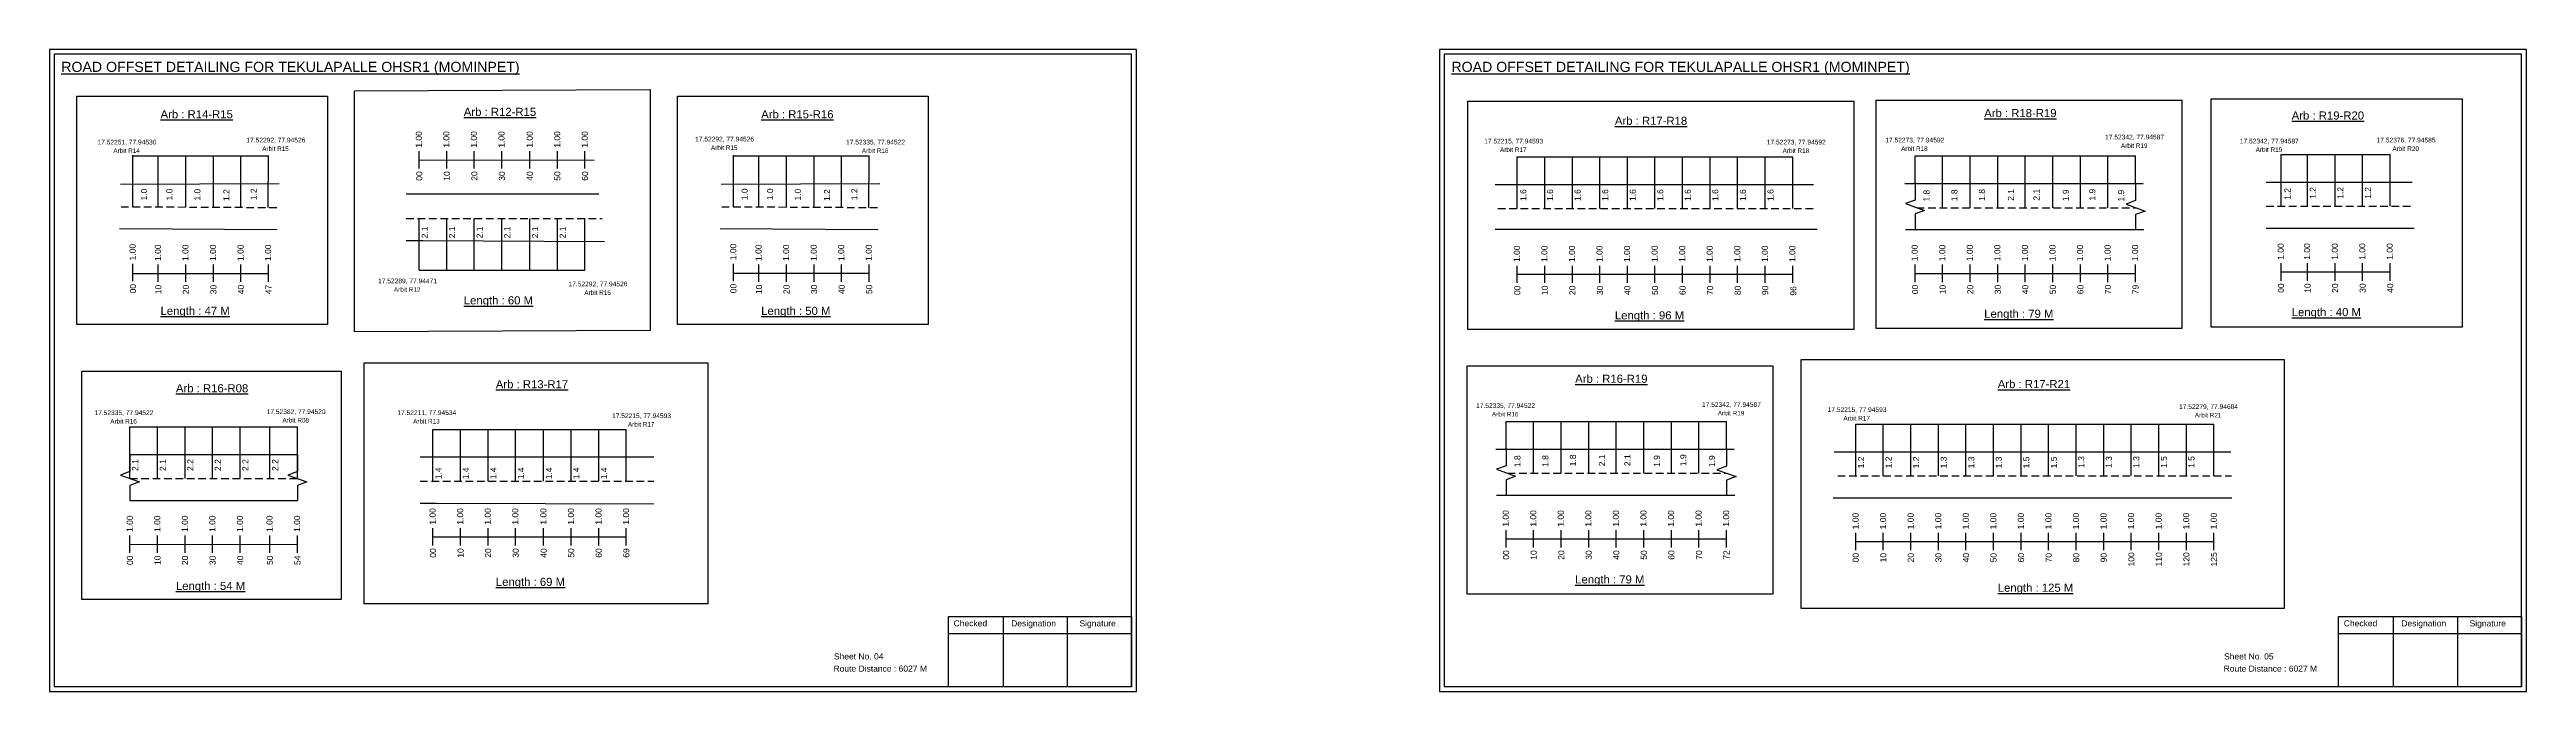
# Model space of a CAD drawing. Header units: inches. Extents: x 1972 to 9977, y 79 to 2755.
# Drawn here: x 8043 to 9265, y 2338 to 2655 of the extents above; entities that cross this region are included whole.
import ezdxf

# ---------------------------------------------------------------- set-up
doc = ezdxf.new("R2010")
doc.units = ezdxf.units.IN
doc.header["$MEASUREMENT"] = 0
doc.linetypes.add('DASHED2', pattern=[0.375, 0.25, -0.125])
for name, color, linetype in [('PDF_Geometry', 7, 'Continuous'), ('PDF_Text', 5, 'Continuous'), ('pipe', 5, 'Continuous')]:
    doc.layers.add(name, color=color, linetype=linetype)
doc.styles.add('PDF Arial', font='arial.ttf')
doc.styles.get("Standard").update_dxf_attribs({"font": 'arial.ttf'})

msp = doc.modelspace()

# ---------------------------------------------------------------- linework, layer by layer
at = {"color": 217, "true_color": 0x93278f}
for p, q in [((8225.3, 2595.8), (8225.3, 2604.4)), ((8238.9, 2595.8), (8238.9, 2604.4)), ((8252.5, 2595.8), (8252.5, 2604.4)), ((8266.1, 2595.8), (8266.1, 2604.4)), ((8279.9, 2595.8), (8279.9, 2604.4)), ((8293.5, 2595.8), (8293.5, 2604.4)), ((8307.1, 2595.8), (8307.1, 2604.4)), ((8225.3, 2600.1), (8311.6, 2599.9)), ((8084, 2540.2), (8084, 2548.8)), ((8084, 2544.1), (8150.9, 2544.1)), ((8096.5, 2539.9), (8096.5, 2548.4)), ((8110.1, 2539.9), (8110.1, 2548.4)), ((8123.7, 2539.9), (8123.7, 2548.4)), ((8137.3, 2539.9), (8137.3, 2548.4)), ((8150.9, 2539.9), (8150.9, 2548.4)), ((8380.5, 2540.3), (8380.5, 2548.8)), ((8380.5, 2544.2), (8447.4, 2544.2)), ((8393, 2539.9), (8393, 2548.4)), ((8406.6, 2539.9), (8406.6, 2548.4)), ((8420.2, 2539.9), (8420.2, 2548.4)), ((8433.8, 2539.9), (8433.8, 2548.4)), ((8447.4, 2539.9), (8447.4, 2548.4)), ((8767.3, 2539.4), (8767.3, 2547.9)), ((8767.3, 2543.7), (8903.3, 2543.7)), ((8780.9, 2539.4), (8780.9, 2547.9)), ((8794.5, 2539.4), (8794.5, 2547.9)), ((8808.1, 2539.4), (8808.1, 2547.9)), ((8821.7, 2539.4), (8821.7, 2547.9)), ((8835.3, 2539.4), (8835.3, 2547.9)), ((8848.9, 2539.4), (8848.9, 2547.9)), ((8862.5, 2539.4), (8862.5, 2547.9)), ((8876.1, 2539.4), (8876.1, 2547.9)), ((8889.7, 2539.4), (8889.7, 2547.9)), ((8903.3, 2539.4), (8903.3, 2547.9)), ((8963.7, 2539.8), (8963.7, 2548.4)), ((8963.7, 2544.1), (9072.5, 2544.1)), ((8977.3, 2539.8), (8977.3, 2548.4)), ((8990.9, 2539.8), (8990.9, 2548.4)), ((9004.5, 2539.8), (9004.5, 2548.4)), ((9018.1, 2539.8), (9018.1, 2548.4)), ((9031.7, 2539.8), (9031.7, 2548.4)), ((9045.3, 2539.8), (9045.3, 2548.4)), ((9058.9, 2539.8), (9058.9, 2548.4)), ((9072.5, 2539.8), (9072.5, 2548.4)), ((9144.4, 2540.5), (9144.4, 2549.1)), ((9144.4, 2544.8), (9198.2, 2544.8)), ((9157.4, 2540.5), (9157.4, 2549.1)), ((9171, 2540.5), (9171, 2549.1)), ((9184.6, 2540.5), (9184.6, 2549.1)), ((9198.2, 2540.5), (9198.2, 2549.1)), ((8082.5, 2406.2), (8082.5, 2414.7)), ((8082.5, 2410.4), (8165.2, 2410.5)), ((8096.1, 2406.2), (8096.1, 2414.7)), ((8109.7, 2406.2), (8109.7, 2414.7)), ((8123.3, 2406.2), (8123.3, 2414.7)), ((8136.9, 2406.2), (8136.9, 2414.7)), ((8151.6, 2406.2), (8151.6, 2414.7)), ((8165.2, 2406.2), (8165.2, 2414.7)), ((8232.1, 2409.8), (8232.1, 2418.3)), ((8232.1, 2414.1), (8327.5, 2414.1)), ((8245.7, 2409.8), (8245.7, 2418.3)), ((8259.3, 2409.8), (8259.3, 2418.3)), ((8272.9, 2409.8), (8272.9, 2418.3)), ((8286.7, 2409.8), (8286.7, 2418.3)), ((8300.3, 2409.8), (8300.3, 2418.3)), ((8313.9, 2409.8), (8313.9, 2418.3)), ((8327.5, 2409.8), (8327.5, 2418.3)), ((8761.8, 2408.8), (8761.8, 2417.4)), ((8761.8, 2413.1), (8870.6, 2413.1)), ((8775.4, 2408.8), (8775.4, 2417.4)), ((8789, 2408.8), (8789, 2417.4)), ((8802.6, 2408.8), (8802.6, 2417.4)), ((8816.2, 2408.8), (8816.2, 2417.4)), ((8829.8, 2408.8), (8829.8, 2417.4)), ((8843.4, 2408.8), (8843.4, 2417.4)), ((8857, 2408.8), (8857, 2417.4)), ((8870.6, 2408.8), (8870.6, 2417.4)), ((8934.4, 2407.5), (8934.4, 2416.1)), ((8934.4, 2411.8), (9111.2, 2411.8)), ((8948, 2407.5), (8948, 2416.1)), ((8961.6, 2407.5), (8961.6, 2416.1)), ((8975.2, 2407.5), (8975.2, 2416.1)), ((8988.8, 2407.5), (8988.8, 2416.1)), ((9002.4, 2407.5), (9002.4, 2416.1)), ((9016, 2407.5), (9016, 2416.1)), ((9029.6, 2407.5), (9029.6, 2416.1)), ((9043.2, 2407.5), (9043.2, 2416.1)), ((9056.8, 2407.5), (9056.8, 2416.1)), ((9070.4, 2407.5), (9070.4, 2416.1)), ((9084, 2407.5), (9084, 2416.1)), ((9097.6, 2407.5), (9097.6, 2416.1)), ((9111.2, 2407.5), (9111.2, 2416.1))]:
    msp.add_line(p, q, dxfattribs=at)
for p, q in [((8084, 2576.9), (8084, 2602.4)), ((8096.5, 2576.8), (8096.5, 2602.1)), ((8110.1, 2576.8), (8110.1, 2602.1)), ((8123.7, 2576.8), (8123.7, 2602.1)), ((8137.3, 2576.6), (8137.3, 2602.1)), ((8150.7, 2576.6), (8150.9, 2602.1)), ((8380.5, 2576.9), (8380.5, 2602.4)), ((8393, 2576.8), (8393, 2602.1)), ((8406.6, 2576.8), (8406.6, 2602.1)), ((8420.2, 2576.8), (8420.2, 2602.1)), ((8433.8, 2576.6), (8433.8, 2602.1)), ((8447.2, 2576.6), (8447.4, 2602.1)), ((8767.3, 2576.1), (8767.3, 2601.6)), ((8780.9, 2576.1), (8780.9, 2601.6)), ((8794.5, 2576.1), (8794.5, 2601.6)), ((8808.1, 2576.1), (8808.1, 2601.6)), ((8821.7, 2576.1), (8821.7, 2601.6)), ((8835.3, 2576.1), (8835.3, 2601.6)), ((8848.9, 2576.1), (8848.9, 2601.6)), ((8862.5, 2576.1), (8862.5, 2601.6)), ((8876.1, 2576.1), (8876.1, 2601.6)), ((8889.7, 2576.1), (8889.7, 2601.6)), ((8903.3, 2576.1), (8903.3, 2601.6)), ((8963.7, 2588.4), (8963.7, 2602.1)), ((8977.3, 2576.5), (8977.3, 2602.1)), ((8990.9, 2576.5), (8990.9, 2602.1)), ((9004.5, 2576.5), (9004.5, 2602.1)), ((9018.1, 2576.5), (9018.1, 2602.1)), ((9031.7, 2576.5), (9031.7, 2602.1)), ((9045.3, 2576.5), (9045.3, 2602.1)), ((9058.9, 2576.5), (9058.9, 2602.1)), ((9072.5, 2588.4), (9072.5, 2602.1)), ((9144.4, 2577.2), (9144.4, 2602.7)), ((9157.4, 2577.2), (9157.4, 2602.7)), ((9171, 2577.2), (9171, 2602.7)), ((9184.6, 2577.2), (9184.6, 2602.7)), ((9198.2, 2577.2), (9198.2, 2602.7)), ((8077.8, 2588.1), (8156.2, 2588.4)), ((8313.9, 2583.1), (8218.9, 2583.1)), ((8374.3, 2588.1), (8452.6, 2588.5)), ((8756.4, 2588), (8913.6, 2588)), ((8958.7, 2588.4), (9076.3, 2588.5)), ((9137, 2589.1), (9209, 2589.1)), ((8225.3, 2545.7), (8225.3, 2571.2)), ((8238.9, 2545.7), (8238.9, 2571.2)), ((8252.5, 2545.7), (8252.5, 2571.2)), ((8266.1, 2545.7), (8266.1, 2571.2)), ((8279.9, 2545.7), (8279.9, 2571.2)), ((8293.5, 2545.7), (8293.5, 2571.2)), ((8307.1, 2545.7), (8307.1, 2571.2)), ((8077.4, 2566.2), (8155.2, 2565.8)), ((8218.9, 2560.4), (8227, 2560.4)), ((8227, 2560.4), (8316.8, 2559.9)), ((8373.9, 2566.2), (8451.6, 2565.8)), ((8915.4, 2565.8), (8756.4, 2565.8)), ((8958.9, 2565.7), (9076.6, 2565.7)), ((9137, 2566.4), (9210, 2566.4)), ((8761.8, 2457.4), (8761.8, 2471)), ((8775.4, 2445.5), (8775.4, 2471)), ((8789, 2445.5), (8789, 2471)), ((8802.6, 2445.5), (8802.6, 2471)), ((8816.2, 2445.5), (8816.2, 2471)), ((8829.8, 2445.5), (8829.8, 2471)), ((8843.4, 2445.5), (8843.4, 2471)), ((8857, 2445.5), (8857, 2471)), ((8870.6, 2457.4), (8870.6, 2471)), ((9056.8, 2444.4), (9056.8, 2469.9)), ((9070.4, 2444.4), (9070.4, 2469.9)), ((9084, 2444.4), (9084, 2469.9)), ((9097.6, 2444.4), (9097.6, 2469.9)), ((8082.5, 2442.9), (8082.5, 2468.4)), ((8096.1, 2442.9), (8096.1, 2468.4)), ((8109.7, 2442.9), (8109.7, 2468.4)), ((8123.3, 2442.9), (8123.3, 2468.4)), ((8136.9, 2442.9), (8136.9, 2468.4)), ((8151.6, 2442.9), (8151.6, 2468.4)), ((8165.2, 2442.9), (8165.2, 2468.4)), ((8232.1, 2441.5), (8232.1, 2467)), ((8245.7, 2441.5), (8245.7, 2467)), ((8259.3, 2441.5), (8259.3, 2467)), ((8272.9, 2441.5), (8272.9, 2467)), ((8286.7, 2441.5), (8286.7, 2467)), ((8300.3, 2441.5), (8300.3, 2467)), ((8313.9, 2441.5), (8313.9, 2467)), ((8327.5, 2441.5), (8327.5, 2467)), ((8934.4, 2444.2), (8934.4, 2469.7)), ((8948, 2444.2), (8948, 2469.7)), ((8961.6, 2444.2), (8961.6, 2469.7)), ((8975.2, 2444.2), (8975.2, 2469.7)), ((8988.8, 2444.2), (8988.8, 2469.7)), ((9002.4, 2444.2), (9002.4, 2469.7)), ((9016, 2444.2), (9016, 2469.7)), ((9029.6, 2444.2), (9029.6, 2469.7)), ((9043.2, 2444.2), (9043.2, 2469.7)), ((9111.2, 2444.2), (9111.2, 2469.7)), ((8082.5, 2454.8), (8165.2, 2454.8)), ((8341.1, 2453.4), (8225.7, 2453.4)), ((8756.8, 2457.4), (8874.4, 2457.4)), ((8923.7, 2456.1), (9119.6, 2456.1)), ((8757, 2434.7), (8874.7, 2434.7)), ((8923.2, 2433.4), (9120, 2433.4)), ((8082.5, 2432.1), (8165.2, 2432.1)), ((8225.7, 2430.7), (8233.8, 2430.7)), ((8233.8, 2430.7), (8341.1, 2430.4))]:
    msp.add_line(p, q)
at = {"color": 5}
for p, q in [((8084, 2602.1), (8150.9, 2602.1)), ((8380.5, 2602.1), (8447.4, 2602.1)), ((8767.3, 2601.6), (8903.3, 2601.6)), ((8963.7, 2602.1), (9072.5, 2602.1)), ((9144.4, 2602.7), (9198.2, 2602.7)), ((8225.3, 2545.7), (8307.1, 2545.7)), ((8761.8, 2471), (8870.6, 2471)), ((8082.5, 2468.4), (8165.2, 2468.4)), ((8232.1, 2467), (8327.5, 2467)), ((8934.4, 2469.7), (9111.2, 2469.7))]:
    msp.add_line(p, q, dxfattribs=at)
at = {"linetype": 'DASHED2', "ltscale": 15}
for p, q in [((8078.1, 2577), (8156.4, 2576.6)), ((8218.9, 2571.2), (8315.6, 2571.2)), ((8374.6, 2577), (8452.9, 2576.6)), ((8757.7, 2576.1), (8913.6, 2576.1)), ((8964.5, 2576.5), (9072.5, 2576.5)), ((9137, 2577.2), (9209.5, 2577.2)), ((8762.6, 2445.5), (8870.6, 2445.5)), ((8082.5, 2442.9), (8165.2, 2442.9)), ((8225.7, 2441.5), (8341.1, 2441.5)), ((8925.5, 2444.2), (9119.8, 2444.2))]:
    msp.add_line(p, q, dxfattribs=at)
for points in [[(8056.3, 2631.5), (8180.1, 2631.5), (8180.1, 2518.8), (8056.3, 2518.8)], [(8193.3, 2634.1), (8339.3, 2634.8), (8339.3, 2515.9), (8193.3, 2515.3)], [(8352.8, 2631.5), (8476.6, 2631.5), (8476.6, 2518.8), (8352.8, 2518.8)], [(8742.9, 2629.1), (8933.5, 2629.1), (8933.5, 2516.4), (8742.9, 2516.4)], [(8944.5, 2629.6), (9095.3, 2629.6), (9095.3, 2516.9), (8944.5, 2516.9)], [(9109.9, 2630.2), (9233.7, 2630.2), (9233.7, 2517.5), (9109.9, 2517.5)], [(8058.7, 2495.9), (8186.8, 2495.9), (8186.8, 2383.2), (8058.7, 2383.2)], [(8198.2, 2499.9), (8367.8, 2499.9), (8367.8, 2381), (8198.2, 2381)], [(8742.6, 2498.5), (8893.4, 2498.5), (8893.4, 2385.8), (8742.6, 2385.8)]]:
    msp.add_lwpolyline(points, close=True)
at = {"linetype": 'Continuous'}
for points in [[(8963.7, 2588.7), (8963.7, 2580.3), (8959, 2578.6), (8968.4, 2575.1), (8963.7, 2573.4), (8963.7, 2566)], [(9072.5, 2588.4), (9072.5, 2580), (9067.8, 2578.3), (9077.3, 2574.8), (9072.5, 2573.1), (9072.5, 2565.7)], [(8761.8, 2457.7), (8761.8, 2449.2), (8757.1, 2447.5), (8766.5, 2444.1), (8761.8, 2442.3), (8761.8, 2435)], [(8082.5, 2454.8), (8082.5, 2446.3), (8077.8, 2444.6), (8087.3, 2441.2), (8082.5, 2439.4), (8082.5, 2432.1)], [(8165.2, 2454.8), (8165.2, 2446.3), (8160.4, 2444.6), (8169.9, 2441.2), (8165.2, 2439.4), (8165.2, 2432.1)], [(8870.6, 2457.4), (8870.6, 2449), (8865.9, 2447.2), (8875.4, 2443.8), (8870.6, 2442), (8870.6, 2434.7)]]:
    msp.add_lwpolyline(points, dxfattribs=at)
at = {"layer": 'PDF_Geometry'}
for points in [[(8042.8, 2654.5), (8042.8, 2337.8), (8579.3, 2337.8), (8579.3, 2654.5)], [(8729, 2654.5), (8729, 2337.8), (9265.5, 2337.8), (9265.5, 2654.5)], [(8045.1, 2652.2), (8045.1, 2340.2), (8576.9, 2340.2), (8576.9, 2652.2)], [(8731.3, 2652.2), (8731.3, 2340.2), (9263.1, 2340.2), (9263.1, 2652.2)]]:
    msp.add_lwpolyline(points, close=True, dxfattribs=at)
at = {"layer": 'PDF_Geometry', "color": 242, "true_color": 0xcc1f26}
for points in [[(8576.9, 2340.1), (8486.5, 2340.1), (8486.5, 2374.8), (8576.9, 2374.8)], [(9263.1, 2340.1), (9172.7, 2340.1), (9172.7, 2374.8), (9263.1, 2374.8)]]:
    msp.add_lwpolyline(points, close=True, dxfattribs=at)
for points in [[(8513.5, 2374.8), (8513.5, 2340.1)], [(8545.2, 2374.8), (8545.2, 2340.1)], [(9199.7, 2374.8), (9199.7, 2340.1)], [(9231.4, 2374.8), (9231.4, 2340.1)], [(8486.5, 2366.4), (8576.9, 2366.4)], [(9172.7, 2366.4), (9263.1, 2366.4)]]:
    msp.add_lwpolyline(points, dxfattribs=at)
at = {"layer": 'pipe', "color": 0}
msp.add_lwpolyline([(8907.5, 2501.6), (9145.9, 2501.6), (9145.9, 2378.7), (8907.5, 2378.7)], close=True, dxfattribs=at)

# ---------------------------------------------------------------- texts
at = {"color": 242, "true_color": 0xcd2027}
for s, height, p in [('%%UROAD OFFSET DETAILING FOR TEKULAPALLE OHSR1 (MOMINPET)', 5, (8048.6, 2643.5)), ('%%UROAD OFFSET DETAILING FOR TEKULAPALLE OHSR1 (MOMINPET)', 5, (8734.8, 2643.5)), ('%%UArb : R14-R15', 4, (8097.6, 2620.6)), ('%%UArb : R12-R15', 4, (8247.3, 2621.8)), ('%%UArb : R15-R16', 4, (8394.1, 2620.6)), ('%%UArb : R17-R18', 4, (8815.5, 2617.4)), ('%%UArb : R18-R19', 4, (8997.8, 2621.2)), ('%%UArb : R19-R20', 4, (9149.6, 2620)), ('%%ULength : 60 M', 4, (8247.3, 2528.8)), ('%%ULength : 47 M', 4, (8097.6, 2523.6)), ('%%ULength : 50 M', 4, (8394.1, 2523.6)), ('%%ULength : 96 M', 4, (8815.5, 2521.4)), ('%%ULength : 79 M', 4, (8997.8, 2522.2)), ('%%ULength : 40 M', 4, (9149.6, 2523)), ('%%UArb : R16-R19', 4, (8795.9, 2490.1)), ('%%UArb : R16-R08', 4, (8105.2, 2485.4)), ('%%UArb : R13-R17', 4, (8263.1, 2487.4)), ('%%UArb : R17-R21', 4, (9004.5, 2487.5)), ('%%ULength : 54 M', 4, (8105.2, 2387.9)), ('%%ULength : 69 M', 4, (8263.1, 2389.9)), ('%%ULength : 79 M', 4, (8795.9, 2391.1)), ('%%ULength : 125 M', 4, (9004.5, 2387))]:
    msp.add_text(s, height=height, dxfattribs=at).set_placement(p)
at = {"color": 5}
for s, height, p in [('17.52251, 77.94530', 2.34, (8066.5, 2607.7)), ('Arbit R14', 2.25, (8074.3, 2603.5)), ('17.52292, 77.94526', 2.34, (8140, 2608.7)), ('Arbit R15', 2.25, (8147.8, 2604.5)), ('17.52292, 77.94526', 2.34, (8361.5, 2609.2)), ('Arbit R15', 2.25, (8369.3, 2605)), ('17.52335, 77.94522', 2.34, (8436, 2607.7)), ('Arbit R16', 2.25, (8443.8, 2603.5)), ('17.52215, 77.94593', 2.34, (8751, 2608.2)), ('Arbit R17', 2.25, (8758.8, 2604)), ('17.52273, 77.94592', 2.34, (8890.5, 2607.7)), ('Arbit R18', 2.25, (8898.3, 2603.5)), ('17.52273, 77.94592', 2.34, (8949, 2608.7)), ('Arbit R18', 2.25, (8956.8, 2604.5)), ('17.52342, 77.94587', 2.34, (9057.5, 2610.2)), ('Arbit R19', 2.25, (9065.3, 2606)), ('17.52342, 77.94587', 2.34, (9124, 2608.2)), ('Arbit R19', 2.25, (9131.8, 2604)), ('17.52376, 77.94585', 2.34, (9191.5, 2608.7)), ('Arbit R20', 2.25, (9199.3, 2604.5)), ('17.52289, 77.94471', 2.34, (8205, 2539.2)), ('Arbit R12', 2.25, (8212.8, 2535)), ('17.52292, 77.94526', 2.34, (8299, 2537.7)), ('Arbit R15', 2.25, (8306.8, 2533.5)), ('17.52335, 77.94522', 2.34, (8065, 2474.2)), ('Arbit R16', 2.25, (8072.8, 2470)), ('17.52382, 77.94520', 2.34, (8150, 2474.7)), ('Arbit R08', 2.25, (8157.8, 2470.5)), ('17.52211, 77.94534', 2.34, (8214.5, 2474.2)), ('Arbit R13', 2.25, (8222.3, 2470)), ('17.52215, 77.94593', 2.34, (8320.5, 2472.7)), ('Arbit R17', 2.25, (8328.3, 2468.5)), ('17.52335, 77.94522', 2.34, (8747, 2477.7)), ('Arbit R16', 2.25, (8754.8, 2473.5)), ('17.52342, 77.94587', 2.34, (8858.5, 2478.2)), ('Arbit R19', 2.25, (8866.3, 2474)), ('17.52215, 77.94593', 2.34, (8920.5, 2475.7)), ('Arbit R17', 2.25, (8928.3, 2471.5)), ('17.52279, 77.94684', 2.34, (9094, 2477.2)), ('Arbit R21', 2.25, (9101.8, 2473))]:
    msp.add_text(s, height=height, dxfattribs=at).set_placement(p)
at = {"color": 217, "true_color": 0x93278f}
for s, p in [('1.00', (8226.6, 2606.1)), ('1.00', (8240.2, 2606.1)), ('1.00', (8253.8, 2606.1)), ('1.00', (8267.4, 2606.1)), ('1.00', (8281.3, 2606.1)), ('1.00', (8294.9, 2606.1)), ('1.00', (8308.5, 2606.1)), ('00', (8226.8, 2589.8)), ('10', (8240.4, 2589.8)), ('20', (8254, 2589.8)), ('30', (8267.6, 2589.8)), ('40', (8281.4, 2589.8)), ('50', (8295, 2589.8)), ('60', (8308.6, 2589.8)), ('1.00', (8085.3, 2550.5)), ('1.00', (8097.8, 2550.2)), ('1.00', (8111.4, 2550.2)), ('1.00', (8125, 2550.2)), ('1.00', (8138.6, 2550.2)), ('1.00', (8152.2, 2550.2)), ('1.00', (8381.8, 2550.6)), ('1.00', (8394.3, 2550.2)), ('1.00', (8407.9, 2550.2)), ('1.00', (8421.5, 2550.2)), ('1.00', (8435.1, 2550.2)), ('1.00', (8448.7, 2550.2)), ('1.00', (8768.6, 2549.7)), ('1.00', (8782.2, 2549.7)), ('1.00', (8795.8, 2549.7)), ('1.00', (8809.4, 2549.7)), ('1.00', (8823, 2549.7)), ('1.00', (8836.6, 2549.7)), ('1.00', (8850.2, 2549.7)), ('1.00', (8863.8, 2549.7)), ('1.00', (8877.4, 2549.7)), ('1.00', (8891, 2549.7)), ('1.00', (8904.6, 2549.7)), ('1.00', (8965, 2550.1)), ('1.00', (8978.6, 2550.1)), ('1.00', (8992.2, 2550.1)), ('1.00', (9005.8, 2550.1)), ('1.00', (9019.4, 2550.1)), ('1.00', (9033, 2550.1)), ('1.00', (9046.6, 2550.1)), ('1.00', (9060.2, 2550.1)), ('1.00', (9073.8, 2550.1)), ('1.00', (9145.7, 2550.8)), ('1.00', (9158.7, 2550.8)), ('1.00', (9172.3, 2550.8)), ('1.00', (9185.9, 2550.8)), ('1.00', (9199.5, 2550.8)), ('00', (8085.5, 2534.2)), ('10', (8098, 2533.8)), ('20', (8111.6, 2533.8)), ('30', (8125.2, 2533.8)), ('40', (8138.8, 2533.8)), ('47', (8152.4, 2533.8)), ('00', (8381.9, 2534.3)), ('10', (8394.5, 2533.9)), ('20', (8408.1, 2533.9)), ('30', (8421.7, 2533.9)), ('40', (8435.3, 2533.9)), ('50', (8448.9, 2533.9)), ('00', (8768.8, 2533.4)), ('10', (8782.4, 2533.4)), ('20', (8796, 2533.4)), ('30', (8809.6, 2533.4)), ('40', (8823.2, 2533.4)), ('50', (8836.8, 2533.4)), ('60', (8850.4, 2533.4)), ('70', (8864, 2533.4)), ('80', (8877.6, 2533.4)), ('90', (8891.2, 2533.4)), ('96', (8905.1, 2533.1)), ('00', (8965.2, 2533.8)), ('10', (8978.8, 2533.8)), ('20', (8992.4, 2533.8)), ('30', (9006, 2533.8)), ('40', (9019.6, 2533.8)), ('50', (9033.2, 2533.8)), ('60', (9046.8, 2533.8)), ('70', (9060.4, 2533.8)), ('79', (9074, 2533.8)), ('00', (9145.8, 2534.5)), ('10', (9158.9, 2534.5)), ('20', (9172.5, 2534.5)), ('30', (9186.1, 2534.5)), ('40', (9199.7, 2534.5)), ('1.00', (8083.9, 2416.5)), ('1.00', (8097.5, 2416.5)), ('1.00', (8111.1, 2416.5)), ('1.00', (8124.7, 2416.5)), ('1.00', (8138.3, 2416.5)), ('1.00', (8152.9, 2416.5)), ('1.00', (8166.5, 2416.5)), ('1.00', (8233.4, 2420.1)), ('1.00', (8247, 2420.1)), ('1.00', (8260.6, 2420.1)), ('1.00', (8274.2, 2420.1)), ('1.00', (8288.1, 2420.1)), ('1.00', (8301.7, 2420.1)), ('1.00', (8315.3, 2420.1)), ('1.00', (8328.9, 2420.1)), ('1.00', (8763.1, 2419.1)), ('1.00', (8776.7, 2419.1)), ('1.00', (8790.3, 2419.1)), ('1.00', (8803.9, 2419.1)), ('1.00', (8817.5, 2419.1)), ('1.00', (8831.1, 2419.1)), ('1.00', (8844.7, 2419.1)), ('1.00', (8858.3, 2419.1)), ('1.00', (8871.9, 2419.1)), ('1.00', (8935.8, 2417.8)), ('1.00', (8949.4, 2417.8)), ('1.00', (8963, 2417.8)), ('1.00', (8976.6, 2417.8)), ('1.00', (8990.2, 2417.8)), ('1.00', (9003.8, 2417.8)), ('1.00', (9017.4, 2417.8)), ('1.00', (9031, 2417.8)), ('1.00', (9044.6, 2417.8)), ('1.00', (9058.2, 2417.8)), ('1.00', (9071.8, 2417.8)), ('1.00', (9085.4, 2417.8)), ('1.00', (9099, 2417.8)), ('1.00', (9112.6, 2417.8)), ('00', (8084, 2400.2)), ('10', (8097.6, 2400.2)), ('20', (8111.2, 2400.2)), ('30', (8124.8, 2400.2)), ('40', (8138.4, 2400.2)), ('50', (8153.1, 2400.2)), ('54', (8166.7, 2400.2)), ('00', (8233.6, 2403.8)), ('10', (8247.2, 2403.8)), ('20', (8260.8, 2403.8)), ('30', (8274.4, 2403.8)), ('40', (8288.2, 2403.8)), ('50', (8301.8, 2403.8)), ('60', (8315.4, 2403.8)), ('69', (8329, 2403.8)), ('00', (8763.3, 2402.8)), ('10', (8776.9, 2402.8)), ('20', (8790.5, 2402.8)), ('30', (8804.1, 2402.8)), ('40', (8817.7, 2402.8)), ('50', (8831.3, 2402.8)), ('60', (8844.9, 2402.8)), ('70', (8858.5, 2402.8)), ('72', (8872.1, 2402.8)), ('00', (8935.9, 2401.5)), ('10', (8949.5, 2401.5)), ('20', (8963.1, 2401.5)), ('30', (8976.7, 2401.5)), ('40', (8990.3, 2401.5)), ('50', (9003.9, 2401.5)), ('60', (9017.5, 2401.5)), ('70', (9031.1, 2401.5)), ('80', (9044.7, 2401.5)), ('90', (9058.3, 2401.5)), ('100', (9071.9, 2399.5)), ('110', (9085.5, 2399.5)), ('120', (9099.1, 2399.5)), ('125', (9112.7, 2399.5))]:
    msp.add_text(s, height=3, rotation=90, dxfattribs=at).set_placement(p)
for s, p in [('1.0', (8091, 2580.1)), ('1.0', (8103.5, 2580.1)), ('1.0', (8117.3, 2580)), ('1.2', (8131.6, 2579.8)), ('1.2', (8145.1, 2580.2)), ('1.0', (8387.4, 2580.2)), ('1.0', (8400, 2580.2)), ('1.0', (8413.7, 2580)), ('1.2', (8428.1, 2579.8)), ('1.2', (8441.6, 2580.2)), ('1.6', (8771.8, 2579.8)), ('1.6', (8785, 2579.8)), ('1.6', (8798.6, 2579.8)), ('1.6', (8812.2, 2579.8)), ('1.6', (8825.8, 2579.8)), ('1.6', (8839.4, 2579.8)), ('1.6', (8853, 2579.8)), ('1.6', (8866.6, 2579.8)), ('1.6', (8880.2, 2579.8)), ('1.6', (8893.8, 2579.8)), ('1.8', (8970.8, 2579.5)), ('1.8', (8984.6, 2579.7)), ('1.8', (8998.2, 2579.9)), ('2.1', (9012.5, 2579.9)), ('2.1', (9025.1, 2580)), ('1.9', (9039.6, 2579.7)), ('1.9', (9052.7, 2580)), ('1.9', (9066.9, 2579.5)), ('1.2', (9149, 2580.4)), ('1.2', (9161.5, 2580.9)), ('1.2', (9175.1, 2580.9)), ('1.2', (9188.7, 2580.9)), ('2.1', (8229.5, 2561.4)), ('2.1', (8243, 2561.4)), ('2.1', (8256.6, 2561.4)), ('2.1', (8270.2, 2561.4)), ('2.1', (8284, 2561.4)), ('2.1', (8297.6, 2561.4)), ('2.1', (8086.6, 2446.6)), ('2.1', (8100.2, 2446.6)), ('2.2', (8113.8, 2446.6)), ('2.2', (8127.4, 2446.6)), ('2.2', (8141, 2446.6)), ('2.2', (8155.7, 2446.6)), ('1.4', (8236.3, 2442.5)), ('1.4', (8249.8, 2442.5)), ('1.4', (8263.4, 2442.5)), ('1.4', (8277, 2442.5)), ('1.4', (8290.8, 2442.5)), ('1.4', (8304.4, 2442.5)), ('1.4', (8318, 2442.5)), ('1.8', (8768.9, 2448.5)), ('1.8', (8782.7, 2448.6)), ('1.8', (8796.3, 2448.9)), ('2.1', (8810.6, 2448.9)), ('2.1', (8823.2, 2449)), ('1.9', (8837.7, 2448.6)), ('1.9', (8850.8, 2449)), ('1.9', (8864.9, 2448.5)), ('1.2', (8938.5, 2447.9)), ('1.2', (8952.1, 2447.9)), ('1.2', (8965.7, 2447.9)), ('1.3', (8979.3, 2447.9)), ('1.3', (8992.9, 2447.9)), ('1.3', (9006.5, 2447.9)), ('1.5', (9020.1, 2447.9)), ('1.5', (9033.7, 2447.9)), ('1.3', (9047.2, 2448.1)), ('1.3', (9060.8, 2448.1)), ('1.3', (9074.4, 2448.1)), ('1.5', (9088, 2448.1)), ('1.5', (9101.6, 2448.1))]:
    msp.add_text(s, height=3, rotation=90).set_placement(p)
for s, p in [('Sheet No. 04', (8430, 2353.6)), ('Route Distance : 6027 M', (8429.8, 2347.6)), ('Sheet No. 05', (9116.2, 2353.6)), ('Route Distance : 6027 M', (9116, 2347.6))]:
    msp.add_text(s, height=3).set_placement(p)
at = {"layer": 'PDF_Text', "color": 7, "attachment_point": 7, "style": 'PDF Arial'}
for s, insert, char_height in [('Checked', (8489.1, 2369.9), 3), ('Designation', (8517.5, 2369), 3.001), ('Signature', (8551.2, 2369), 3), ('Checked', (9175.3, 2369.9), 3), ('Designation', (9203.7, 2369), 3.001), ('Signature', (9237.4, 2369), 3)]:
    msp.add_mtext(s, dxfattribs=dict(at, insert=insert, char_height=char_height))

doc.saveas('drawing.dxf')
